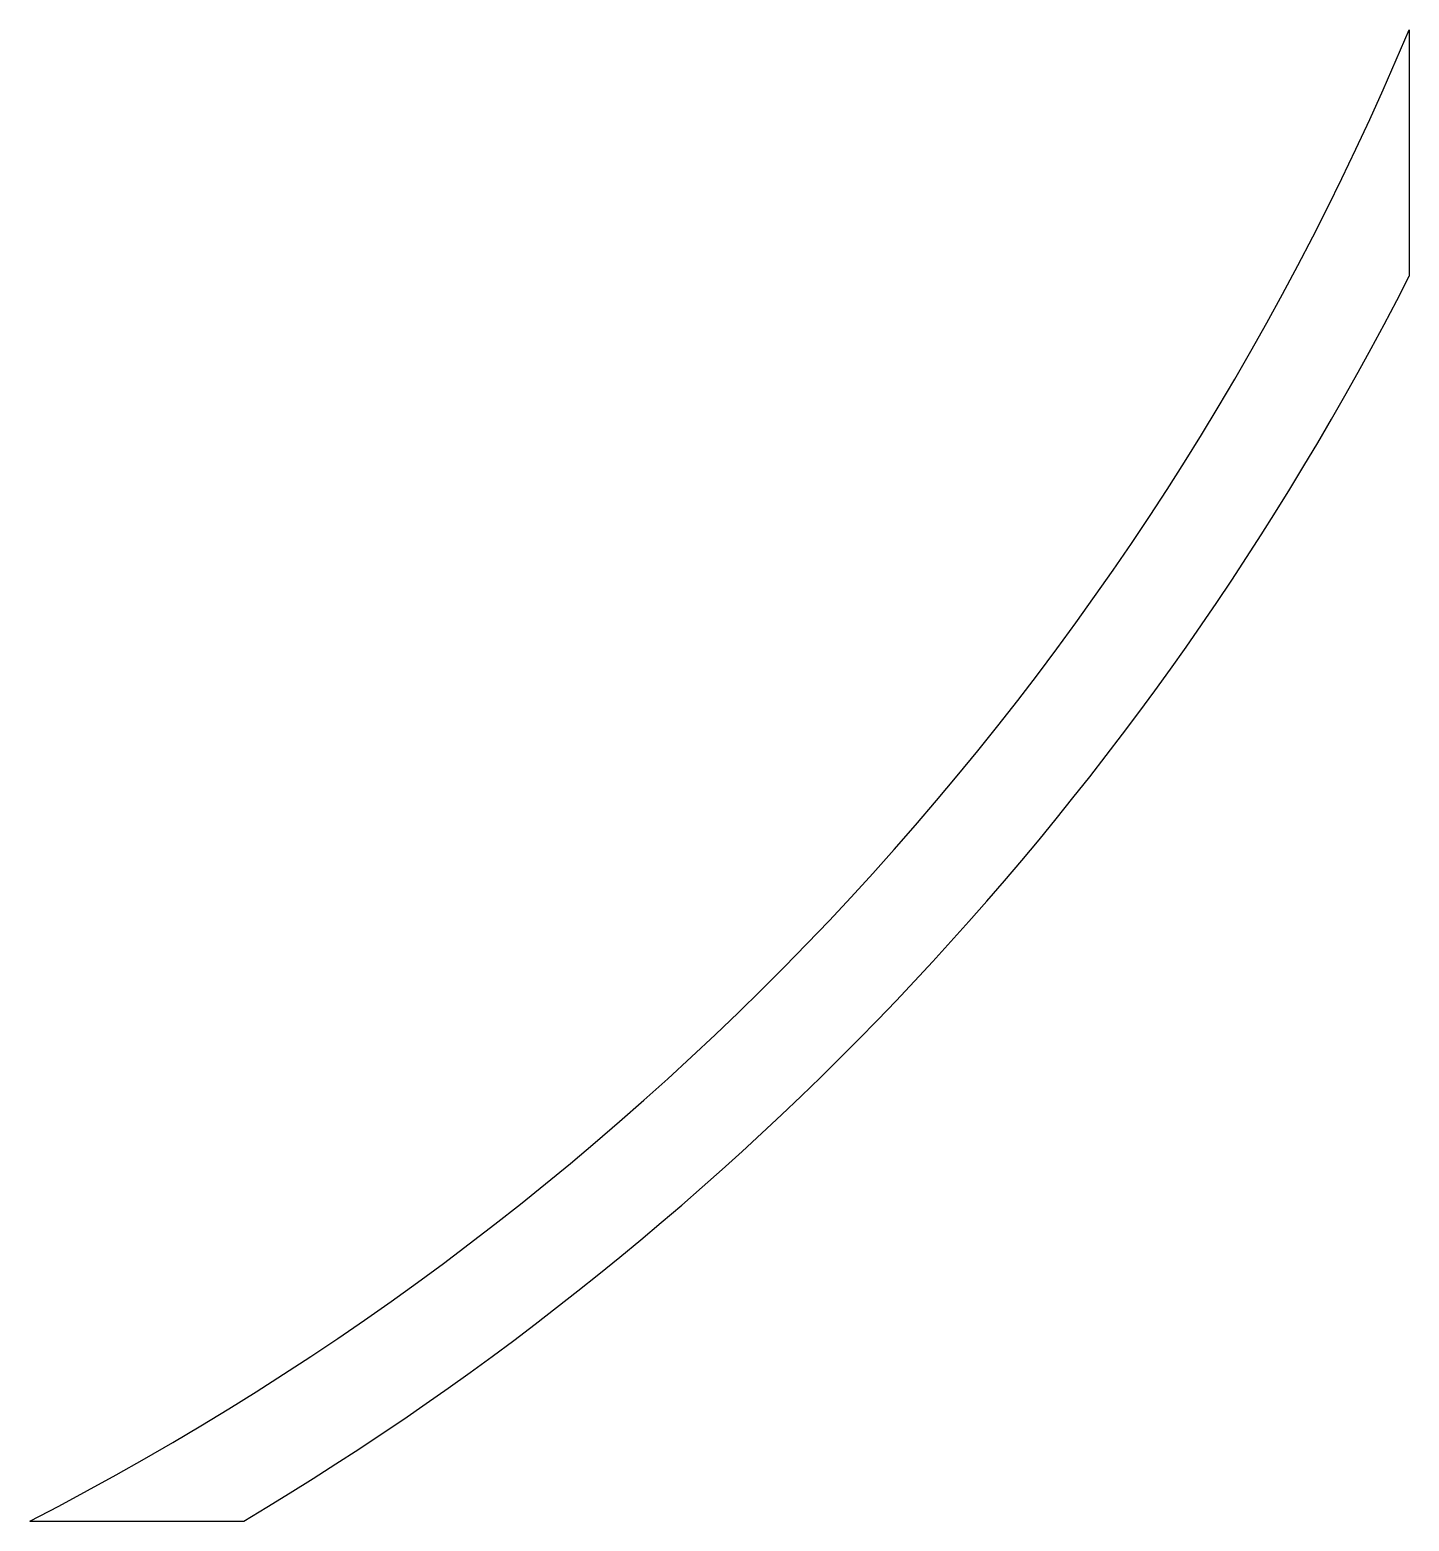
# Model space of a CAD drawing. Extents: x 43.9 to 63.9, y 1 to 22.6.
import ezdxf

# ---------------------------------------------------------------- set-up
doc = ezdxf.new("R2010")
doc.units = 0
doc.header["$MEASUREMENT"] = 0
doc.layers.add('VISIBLE', color=7, linetype='CONTINUOUS')

msp = doc.modelspace()

# ---------------------------------------------------------------- linework, layer by layer
at = {"layer": 'VISIBLE'}
for p, q in [((63.85, 22.564), (63.85, 19)), ((43.907, 1), (47, 1))]:
    msp.add_line(p, q, dxfattribs=at)
for radius, start, end in [(42.912, 297.224, 337.25), (44.412, 300.774, 333.006)]:
    msp.add_arc((24.276, 39.159), radius, start, end, dxfattribs=at)

doc.saveas('drawing.dxf')
